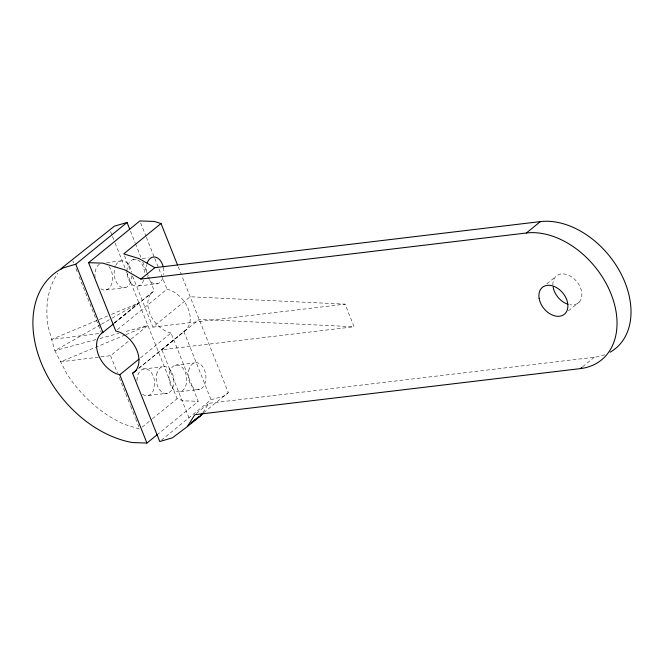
<?xml version="1.0" encoding="UTF-8"?>
<svg xmlns="http://www.w3.org/2000/svg" width="664" height="664" viewBox="0 0 664 664"><rect width="100%" height="100%" fill="white"/><g stroke="black" fill="none" stroke-linecap="round" stroke-linejoin="round"><path stroke-width="0.5" stroke-dasharray="3.32 2.49" d="M202.943 412.651L208.795 403.314L594.363 357.232A76.235 53.726 50.9 0 0 604.879 354.659M114.324 322.911L138.917 302.892L111.419 314.396M114.789 322.704L154.222 290.757L148.861 277.295M114.166 323.368L154.222 290.757M117.362 329.668L167.029 289.23L170.855 290.409A25.415 17.911 50.9 0 1 186.435 329.56L138.369 368.686M132.551 276.041L152.878 327.12L190.161 296.767L345.064 304.153L354.061 326.754L161.875 349.729L189.871 420.08M140.602 357.813L171.046 333.029L198.221 401.322L158.165 433.932M138.992 368.022L186.435 329.56M161.875 349.729L199.158 319.367L354.061 326.754M142.146 427.159L151.666 419.407M152.463 418.76L177.056 398.74L183.895 400.84L198.221 401.322M161.36 440.224L211.028 399.786L223.693 396.084L228.308 392.615L181.728 275.56M196.37 413.431L208.795 403.314M203.715 412.634L228.308 392.615M546.937 283.785L555.486 276.822M568.392 310.86L579.265 302.012M582.71 366.719L594.363 357.232M125.147 334.971L60.64 361.822L110.556 355.688L130.426 339.628M131.223 338.989L147.914 325.493L123.902 331.992M100.471 324.746L54.871 350.675L66.807 373.766A101.65 71.629 50.9 0 0 124.475 424.379L139.772 429.093M101.368 324.239L111.203 318.654M112.092 318.139L138.917 302.892M107.626 315.981L51.684 339.387L101.625 333.245L78.236 274.464M126.094 334.581L147.914 325.493M95.89 339.578L54.871 350.675L48.181 326.962A101.65 71.629 50.9 0 1 57.801 273.228M99.89 338.491L118.897 333.345M106.572 262.645L120.732 260.952M133.09 259.541L136.128 259.184M142.196 258.454L148.263 257.732M106.016 289.936L125.23 287.637M138.502 285.976L157.717 283.677M152.878 327.12L345.064 304.153M143.125 369.051L162.348 366.752M175.147 365.225L194.369 362.926M148.512 395.487L167.735 393.196M180.558 391.66L199.773 389.361M171.046 333.029L167.22 331.851A25.415 17.911 50.9 0 1 151.641 292.699M178.276 266.887L181.347 274.597M140.627 222.863L145.98 236.326M146.362 237.289L154.405 257.491M154.787 258.454L158.613 268.065M158.995 269.028L167.029 289.23M183.853 331.502L211.028 399.786M130.493 231.13L135.082 242.667M135.464 243.63L140.826 257.101M142.735 261.906L148.479 276.332M124.5 255.806L130.634 271.227M110.539 231.578L112.067 235.429M112.457 236.392L114.756 242.177M115.138 243.14L126.26 271.086M126.641 272.049L177.056 398.74M72.866 260.969L73.629 262.894M75.928 268.679L77.846 273.493M110.556 355.688L117.387 372.853M119.288 377.617L130.285 405.264M130.667 406.219L135.215 417.656M135.597 418.611L139.39 428.139M552.888 284.956A17.364 12.234 50.9 0 1 566.093 274.365A17.364 12.234 50.9 0 1 581.747 292.567A17.364 12.234 50.9 0 1 569.911 304.743M143.681 280.166A13.554 8.781 83.2 0 1 133.912 285.578A13.554 8.781 83.2 0 1 126.94 271.991M126.932 271.111A13.554 8.781 83.2 0 1 135.373 259.284M137.68 259.939A13.554 8.781 83.2 0 1 144.652 273.535M131.854 275.784A13.554 8.781 83.2 0 1 120.64 286.865A13.554 8.781 83.2 0 1 115.328 266.297M115.743 265.376A13.554 8.781 83.2 0 1 124.566 261.342A13.554 8.781 83.2 0 1 131.563 272.257M162.896 277.867A13.554 8.781 83.2 0 1 149.051 279.444M148.636 278.772A13.554 8.781 83.2 0 1 147.557 276.531M146.412 272.34A13.554 8.781 83.2 0 1 146.669 264.596M163.46 267.716A13.554 8.781 83.2 0 1 163.676 274.697M108.888 266.455A13.554 8.781 83.2 0 1 111.22 285.055A13.554 8.781 83.2 0 1 99.293 287.462M95.06 277.751A13.554 8.781 83.2 0 1 99.376 264.231M136.95 380.605A13.554 8.781 83.2 0 1 147.333 369.284A13.554 8.781 83.2 0 1 154.222 387.884A13.554 8.781 83.2 0 1 141.747 393.544M169.967 371.035A13.554 8.781 83.2 0 0 178.276 391.918A13.554 8.781 83.2 0 0 185.306 372.371A13.554 8.781 83.2 0 0 169.967 371.035M157.16 372.554A13.554 8.781 83.2 0 0 165.452 393.445A13.554 8.781 83.2 0 0 172.499 373.915A13.554 8.781 83.2 0 0 157.16 372.554M189.182 368.736A13.554 8.781 83.2 0 0 197.498 389.619A13.554 8.781 83.2 0 0 204.529 370.072A13.554 8.781 83.2 0 0 189.182 368.736"/><path stroke-width="1" d="M136.593 369.981L132.584 373.243L159.758 441.527L172.416 437.825L187.364 426.579L194.818 414.701L580.377 368.611L581.93 367.35M187.364 426.579L201.35 415.191L202.412 413.498M157.36 434.58L146.943 443.062L132.626 442.581A101.65 71.629 50.9 0 1 40.894 362.063A101.65 71.629 50.9 0 1 63.113 267.916L75.771 264.214L127.048 222.473L129.721 229.204M132.584 373.243L135.165 371.3A25.415 17.911 50.9 0 0 119.586 332.149L115.76 330.971L88.586 262.678L139.855 220.938L154.181 221.419L161.02 223.519L177.512 264.961M161.02 223.519L123.728 253.88L139.025 258.587L154.828 267.692L540.388 221.602A76.235 53.726 50.9 0 1 620.367 272.506A76.235 53.726 50.9 0 1 610.141 352.194M88.586 262.678L102.912 263.16L125.04 269.974L140.843 279.071L154.828 267.692M146.943 443.062L119.769 374.77L115.951 373.591A25.415 17.911 50.9 0 1 100.364 334.44L113.361 324.024M119.769 374.77L139 359.116M198.951 416.511L191.016 422.968L201.35 415.191M200.536 415.216L202.918 413.282M140.843 279.071L526.403 232.989L540.388 221.602M127.048 222.473L114.382 226.175L62.15 267.775A101.65 71.629 50.9 0 0 60.847 269.26M75.771 264.214L102.945 332.498M526.403 232.989A76.235 53.726 50.9 0 1 611.046 293.911A76.235 53.726 50.9 0 1 580.377 368.611M568.027 304.286A17.364 12.234 50.9 0 1 553.095 286.939M147.134 263.06A13.554 8.781 83.2 0 1 155.459 257.126A13.554 8.781 83.2 0 1 163.269 266.862M539.118 298.319A17.364 12.234 50.9 0 0 562.732 315.317A17.364 12.234 50.9 0 0 558.333 288.765A17.364 12.234 50.9 0 0 539.118 298.319"/></g></svg>
